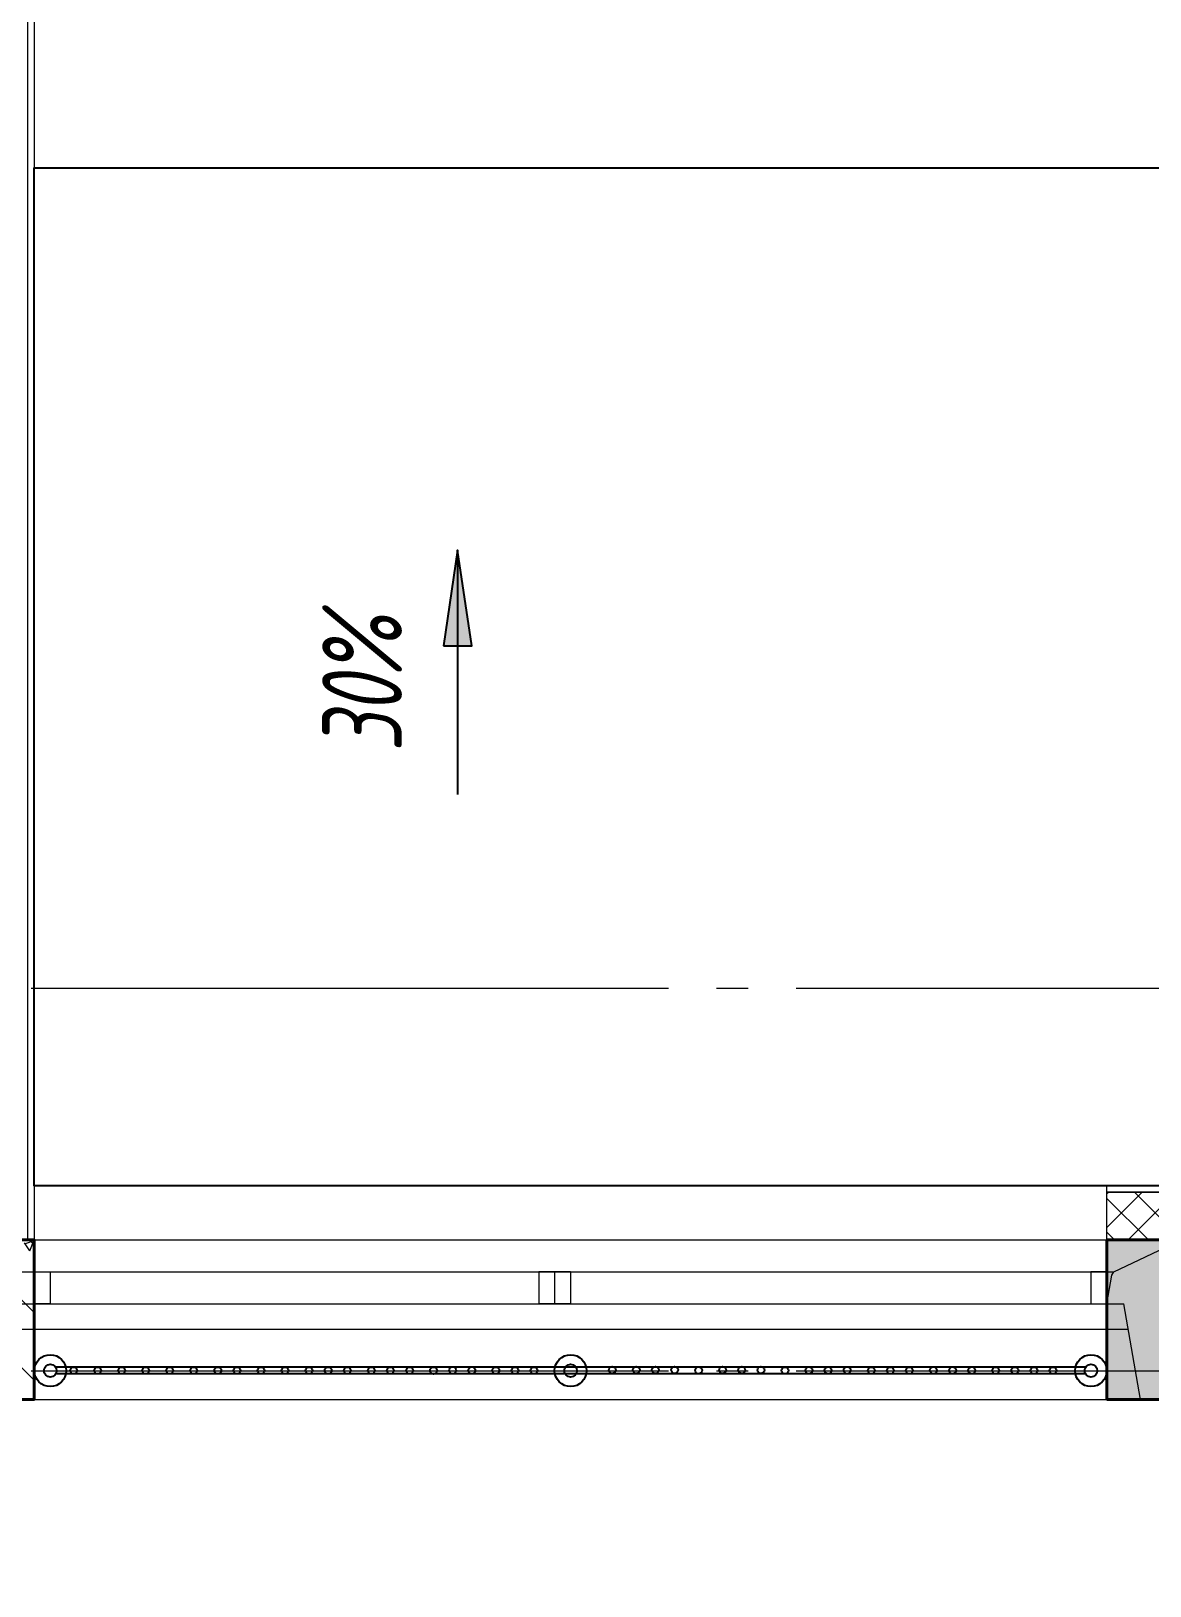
# Model space of a CAD drawing. Header units: millimetres. Extents: x -85420 to 1195317, y -69347 to 470418.
# Drawn here: x 491006 to 494516, y 56901 to 61777 of the extents above; entities that cross this region are included whole.
import ezdxf

# ---------------------------------------------------------------- set-up
doc = ezdxf.new("R2010")
doc.units = ezdxf.units.MM
for name, pattern in [('GOST2.303 6', [12, 8, -1.5, 1, -1.5]), ('ГОСТ 2.303 4', [7, 5, -2, 0]), ('ГОСТ 2.303 5', [24, 20, -1.5, 1, -1.5]), ('осевая', [50.8, 31.75, -6.35, 6.35, -6.35])]:
    doc.linetypes.add(name, pattern=pattern)
for name, color, linetype, lineweight in [('!М_Лестницы новые', 7, 'Continuous', 25), ('!М_Окна_марка', 7, 'Continuous', 15), ('+АР_Осевые линии', 252, 'GOST2.303 6', 9), ('АР_Окна', 4, 'Continuous', 9), ('АР_штриховка несущих стен', 250, 'Continuous', 0), ('Подоконники ПД-11 (МДФ 1550х450)', 245, 'Continuous', 13), ('СПДС_+АР_Стены', 250, 'Continuous', 20), ('стены', 7, 'Continuous', 40), ('ТОНКАЯ', 253, 'Continuous', 0)]:
    doc.layers.add(name, color=color, linetype=linetype, lineweight=lineweight)
doc.layers.add('ОСИ', color=7, linetype='осевая', lineweight=13, true_color=0x999999)
doc.styles.add('ГОСТ 2.304', font='CS_Gost2304.shx', dxfattribs={"oblique": 10})

# ---------------------------------------------------------------- blocks, each defined once
blk = doc.blocks.new('*U93')
h = blk.add_hatch(color=256)
h.dxf.hatch_style = 1
h.paths.add_polyline_path([(-466.3, 44.3), (-466.3, -44.3), (-766.3, 0)])
blk.add_line((-766.3, 0), (0, 0))
blk.add_lwpolyline([(-466.3, -44.3), (-466.3, 44.3), (-766.3, 0), (-466.3, -44.3)])
blk = doc.blocks.new('обследование 2 этаж 1245')
at = {"layer": 'ТОНКАЯ', "ltscale": 100}
for p, q in [((49500, -13550), (53420, -13550)), ((53217, -13650), (53418, -13555)), ((49703, -13650), (53217, -13650)), ((53210, -13660), (53217, -13650)), ((53195, -13750), (53210, -13660)), ((49725, -13750), (53195, -13750)), ((53195, -13750), (53248, -13750)), ((53300, -14050), (53248, -13750)), ((49658.1, -13830), (53261.9, -13830)), ((49620, -14050), (53300, -14050)), ((53300, -14050), (53450, -14050))]:
    blk.add_line(p, q, dxfattribs=at)
blk = doc.blocks.new('A$C314F1C93')
at = {"layer": '+АР_Осевые линии', "linetype": 'ГОСТ 2.303 5', "lineweight": 0, "ltscale": 100}
for points in [[(-4200, 43450), (75280, 43450)], [(-4200, 42250), (75280, 42250)]]:
    blk.add_lwpolyline(points, dxfattribs=at)

msp = doc.modelspace()

# ---------------------------------------------------------------- block references
at = {"layer": 'ОСИ', "ltscale": 40}
msp.add_blockref('A$C314F1C93', (430406.4, 15326.4, 0), dxfattribs=at)

# ---------------------------------------------------------------- next in the draw order: hatches: boundary and pattern name
at = {"layer": 'АР_штриховка несущих стен', "lineweight": 0}
h = msp.add_hatch(dxfattribs=at)
h.set_pattern_fill('FP_1', color=256, angle=90, style=0, pattern_type=2)
h.set_pattern_definition([(315, (712524, 445917.94), (-212.13203, -212.13203), [300, -50, 10, -50]), (315, (712736, 445917.94), (-212.13203, -212.13203), []), (40, (712524, 445917.94), (-31.37587, 358.6306), [37.5, -412.5]), (95, (712524, 445917.94), (376.09568, -69.3761), [30, -330]), (349.549, (712521.4, 445947.82), (344.71734, 289.2568), [31.87, -350.571]), (43.816, (712624, 445917.94), (-82.7615, 533.61997), [56.25, -618.75]), (353.364, (712617.1, 445962.4), (487.0622, 467.3284), [47.805, -525.856]), (98.816, (712624, 445917.94), (487.05805, 467.33264), [45, -495]), (69, (712599, 445967.94), (-201.30952, 298.45407), [37.5, -412.5]), (124, (712599, 445967.94), (362.5749, 121.6571), [30, -330]), (18.549, (712582.23, 445992.8), (161.2621, 420.11198), [31.87, -350.571]), (52.5, (712524, 445917.94), (166.446927, 6.079928), [3.353, -322.647, 3.353, -331.647, -331.25]), (52.5, (712524, 445917.94), (166.446927, 6.079928), [-661, 3.353, -327.897]), (82.5, (712524, 445917.94), (197.205856, 131.53477), [3.353, -187.647, 3.353, -315.147, -126.25]), (82.5, (712524, 445917.94), (197.205856, 131.53477), [-509.5, 3.353, -122.897]), (122.5, (712524, 445806.44), (-11.277436, 266.91122), [3.353, -121.647, 3.353, -386.647, -517.5]), (122.5, (712524, 445806.44), (-11.277436, 266.91122), [-515, 3.353, -514.147]), (132.5, (712524, 445756.44), (50.05249, 291.59308), [3.353, -159.147, 3.353, -255.647, -367.5]), (132.5, (712524, 445756.44), (50.05249, 291.59308), [-421.5, 3.353, -364.147])])
h.paths.add_polyline_path([(491016.4, 57486.4), (490346.4, 57486.4), (490846.4, 57986.4), (491016.4, 57986.4)])
h = msp.add_hatch(dxfattribs=at)
h.set_pattern_fill('FP_1', color=256, angle=90, style=0, pattern_type=2)
h.set_pattern_definition([(315, (712524, 445917.94), (-212.13203, -212.13203), [300, -50, 10, -50]), (315, (712736, 445917.94), (-212.13203, -212.13203), []), (40, (712524, 445917.94), (-31.37587, 358.6306), [37.5, -412.5]), (95, (712524, 445917.94), (376.09568, -69.3761), [30, -330]), (349.549, (712521.4, 445947.82), (344.71734, 289.2568), [31.87, -350.571]), (43.816, (712624, 445917.94), (-82.7615, 533.61997), [56.25, -618.75]), (353.364, (712617.1, 445962.4), (487.0622, 467.3284), [47.805, -525.856]), (98.816, (712624, 445917.94), (487.05805, 467.33264), [45, -495]), (69, (712599, 445967.94), (-201.30952, 298.45407), [37.5, -412.5]), (124, (712599, 445967.94), (362.5749, 121.6571), [30, -330]), (18.549, (712582.23, 445992.8), (161.2621, 420.11198), [31.87, -350.571]), (52.5, (712524, 445917.94), (166.446927, 6.079928), [3.353, -322.647, 3.353, -331.647, -331.25]), (52.5, (712524, 445917.94), (166.446927, 6.079928), [-661, 3.353, -327.897]), (82.5, (712524, 445917.94), (197.205856, 131.53477), [3.353, -187.647, 3.353, -315.147, -126.25]), (82.5, (712524, 445917.94), (197.205856, 131.53477), [-509.5, 3.353, -122.897]), (122.5, (712524, 445806.44), (-11.277436, 266.91122), [3.353, -121.647, 3.353, -386.647, -517.5]), (122.5, (712524, 445806.44), (-11.277436, 266.91122), [-515, 3.353, -514.147]), (132.5, (712524, 445756.44), (50.05249, 291.59308), [3.353, -159.147, 3.353, -255.647, -367.5]), (132.5, (712524, 445756.44), (50.05249, 291.59308), [-421.5, 3.353, -364.147])])
edge = h.paths.add_edge_path()
edge.add_line((494381.4, 57486.4), (501146.4, 57486.4))
edge.add_line((494381.4, 57986.4), (494381.4, 57486.4))
edge.add_line((501646.4, 57986.4), (494381.4, 57986.4))
edge.add_line((501646.4, 57216.2), (501646.4, 57986.4))
edge.add_line((501146.4, 57216.2), (501646.4, 57216.2))
edge.add_line((501146.4, 57486.4), (501146.4, 57216.2))
edge = h.paths.add_edge_path()
edge.add_line((501146.4, 54211.4), (501646.4, 54211.4))
edge.add_line((501146.4, 54921.7), (501146.4, 54211.4))
edge.add_line((501646.4, 54921.7), (501146.4, 54921.7))
edge.add_line((501646.4, 54211.4), (501646.4, 54921.7))
at = {"layer": 'СПДС_+АР_Стены', "lineweight": 9, "ltscale": 100}
h = msp.add_hatch(dxfattribs=at)
h.set_pattern_fill('НЕМЕТАЛЛИЧЕСКИЕ МАТЕРИАЛЫ', color=256, scale=30, style=0, pattern_type=2)
h.set_pattern_definition([(45, (0, 0), (-53.033009, 53.033009), []), (135, (0, 0), (-53.033009, -53.033009), [])])
h.paths.add_polyline_path([(494381.4, 58136.4), (501796.4, 58136.4), (501646.4, 57986.4), (494381.4, 57986.4)], flags=0)

# ---------------------------------------------------------------- next in the draw order: linework, layer by layer
at = {"layer": 'АР_Окна', "ltscale": 100}
for p, q in [((491016.4, 58156.4, 0), (494381.4, 58156.4)), ((491016.4, 58156.4), (494381.4, 58156.4)), ((491016.4, 57986.4, 0), (494381.4, 57986.4)), ((491016.4, 57886.4, 0), (494381.4, 57886.4, 0)), ((491016.4, 57786.4, 0), (494381.4, 57786.4, 0)), ((491016.4, 57706.4, 0), (494381.4, 57706.4, 0)), ((491016.4, 57486.4, 0), (494381.4, 57486.4)), ((491016.4, 57486.4, 0), (494381.4, 57486.4)), ((491016.4, 57486.4, 0), (494381.4, 57486.4))]:
    msp.add_line(p, q, dxfattribs=at)
at = {"layer": 'АР_Окна', "ltscale": 100, "elevation": 0}
for points in [[(491016.4, 57886.4), (491066.4, 57886.4), (491066.4, 57786.4), (491016.4, 57786.4)], [(492648.9, 57886.4), (492598.9, 57886.4), (492598.9, 57786.4), (492648.9, 57786.4)], [(492598.9, 57886.4), (492648.9, 57886.4), (492648.9, 57786.4), (492598.9, 57786.4)], [(492698.9, 57886.4), (492648.9, 57886.4), (492648.9, 57786.4), (492698.9, 57786.4)], [(492648.9, 57886.4), (492698.9, 57886.4), (492698.9, 57786.4), (492648.9, 57786.4)], [(494381.4, 57886.4), (494331.4, 57886.4), (494331.4, 57786.4), (494381.4, 57786.4)]]:
    msp.add_lwpolyline(points, dxfattribs=at)
at = {"layer": 'Подоконники ПД-11 (МДФ 1550х450)', "color": 0, "lineweight": -3, "ltscale": 100}
for p, q in [((493249.9, 57587.9), (491082.8, 57587.9)), ((494315, 57587.9), (493249.9, 57587.9)), ((493249.1, 57566.1), (491083.5, 57566.1)), ((494314.2, 57566.1), (493249.1, 57566.1))]:
    msp.add_line(p, q, dxfattribs=at)
for centre, radius in [((491066.4, 57576.4), 50), ((491066.4, 57576.4), 20), ((491139.9, 57577), 10.9), ((491215.3, 57577), 10.9), ((491290.7, 57577), 10.9), ((491366.1, 57577), 10.9), ((491441.4, 57577), 10.9), ((491516.8, 57577), 10.9), ((491592.2, 57577), 10.9), ((491652.2, 57577), 10.9), ((491727.6, 57577), 10.9), ((491803, 57577), 10.9), ((491878.3, 57577), 10.9), ((491938.3, 57577), 10.9), ((491998.3, 57577), 10.9), ((492073.7, 57577), 10.9), ((492133.7, 57577), 10.9), ((492193.7, 57577), 10.9), ((492269, 57576.9), 11), ((492329, 57577.1), 10.9), ((492389, 57577.2), 10.9), ((492464.3, 57577), 10.9), ((492524.3, 57577), 10.9), ((492584.3, 57577), 10.9), ((492698.9, 57576.4), 50), ((492698.9, 57576.4), 20), ((492829.8, 57578.2), 10.9), ((492905.1, 57578.9), 10.9), ((492965.1, 57578.9), 10.9), ((493025.1, 57578.9), 10.9), ((493100.5, 57577.6), 10.9), ((493175.9, 57578.3), 10.9), ((493235.9, 57578.3), 10.9), ((493295.9, 57578.3), 10.9), ((493371.3, 57577), 10.9), ((493371.3, 57577), 10.9), ((493446.6, 57577.7), 10.9), ((493446.6, 57577.7), 10.9), ((493506.6, 57577.7), 10.9), ((493506.6, 57577.7), 10.9), ((493566.6, 57577.7), 10.9), ((493566.6, 57577.7), 10.9), ((493642, 57577), 10.9), ((493642, 57577), 10.9), ((493702, 57577), 10.9), ((493702, 57577), 10.9), ((493762, 57577), 10.9), ((493762, 57577), 10.9), ((493837.3, 57577.6), 10.9), ((493837.3, 57577.6), 10.9), ((493897.3, 57577.6), 10.9), ((493897.3, 57577.6), 10.9), ((493957.3, 57577.6), 10.9), ((493957.3, 57577.6), 10.9), ((494032.7, 57577), 10.9), ((494032.7, 57577), 10.9), ((494092.7, 57577), 10.9), ((494092.7, 57577), 10.9), ((494152.7, 57577), 10.9), ((494152.7, 57577), 10.9), ((494212.7, 57577), 10.9), ((494212.7, 57577), 10.9), ((494331.4, 57576.4), 50), ((494331.4, 57576.4), 50), ((494331.4, 57576.4), 20), ((494331.4, 57576.4), 20)]:
    msp.add_circle(centre, radius, dxfattribs=at)
at = {"layer": 'СПДС_+АР_Стены', "ltscale": 100}
for points in [[(491016.4, 71846.4), (491016.4, 57986.4), (490996.4, 57986.4), (490996.4, 71826.4)], [(501796.4, 58136.4), (494381.4, 58136.4), (494381.4, 58156.4), (501816.4, 58156.4)], [(501646.4, 57986.4), (494381.4, 57986.4), (494381.4, 58136.4), (501796.4, 58136.4)]]:
    msp.add_lwpolyline(points, dxfattribs=at)
at = {"layer": 'стены', "ltscale": 100}
for points in [[(489946.4, 71176.4), (490346.4, 71176.4), (490346.4, 57486.4), (491016.4, 57486.4), (491016.4, 57986.4), (490846.4, 57986.4), (490846.4, 71676.4), (489581.4, 71676.4)], [(501646.4, 57216.2), (501646.4, 57986.4), (494381.4, 57986.4), (494381.4, 57486.4)], [(494381.4, 57486.4), (501146.4, 57486.4), (501146.4, 57216.2)]]:
    msp.add_lwpolyline(points, dxfattribs=at)
at = {"layer": 'стены', "ltscale": 100, "elevation": 0}
msp.add_lwpolyline([(489581.4, 71176.4), (490346.4, 71176.4), (490346.4, 57486.4), (491016.4, 57486.4), (491016.4, 57986.4), (490846.4, 57986.4), (490846.4, 71676.4), (489581.4, 71676.4)], dxfattribs=at)

# ---------------------------------------------------------------- next in the draw order: block references
at = {"layer": '!М_Лестницы новые', "color": 7, "linetype": 'ГОСТ 2.303 4', "lineweight": 20, "rotation": 270.0000000000001}
msp.add_blockref('*U93', (492344.5, 59383, 0), dxfattribs=at)
at = {"layer": 'ТОНКАЯ', "ltscale": 200}
msp.add_blockref('обследование 2 этаж 1245', (441186.4, 71536.4, 0), dxfattribs=at)

# ---------------------------------------------------------------- next in the draw order: texts
at = {"layer": '!М_Окна_марка', "color": 7, "ltscale": 100, "insert": (492044.7, 59732, 0), "char_height": 250, "width": 1, "attachment_point": 5, "rotation": 90, "style": 'ГОСТ 2.304', "bg_fill": 3, "box_fill_scale": 1.2, "bg_fill_color": 1, "bg_fill_transparency": 0}
msp.add_mtext('{\\W0.8500;30%}', dxfattribs=at)

# ---------------------------------------------------------------- next in the draw order: linework, layer by layer
at = {"ltscale": 100}
msp.add_lwpolyline([(491016.4, 58156.4), (491016.4, 61348.1), (496707, 61348.1), (496707, 58156.4), (491016.4, 58156.4), (491016.4, 58156.4)], dxfattribs=at)

doc.saveas('drawing.dxf')
